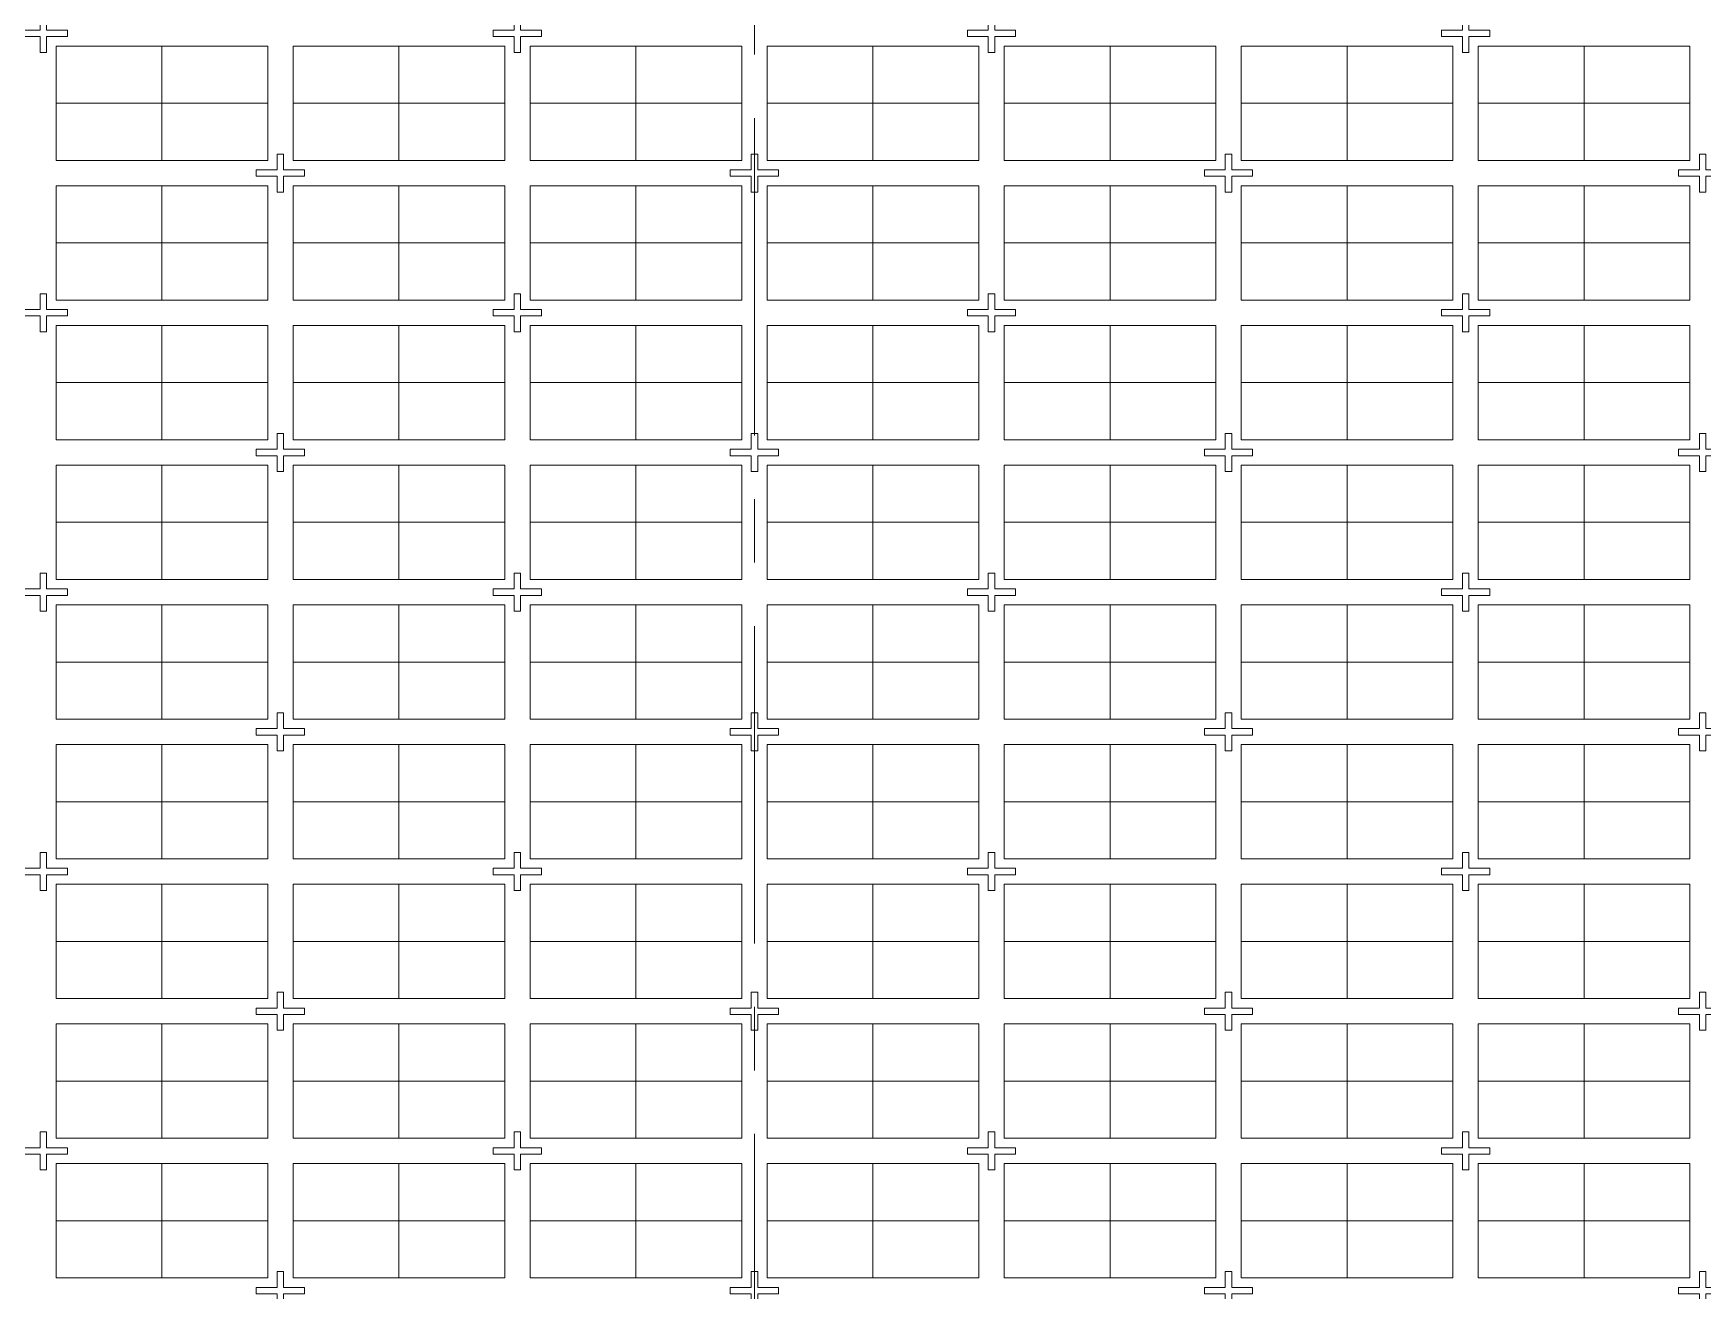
# Model space of a CAD drawing. Extents: x -109 to 32, y -47 to 43.
# Drawn here: x -47.74 to -28.02, y -3.39 to 11.46 of the extents above; entities that cross this region are included whole.
import ezdxf

# ---------------------------------------------------------------- set-up
doc = ezdxf.new("R2010")
doc.units = 0
doc.header["$LTSCALE"] = 3
doc.header["$MEASUREMENT"] = 0
for name, pattern in [('CENTER', [2, 1.25, -0.25, 0.25, -0.25]), ('HIDDEN', [0.375, 0.25, -0.125]), ('PHANTOM', [2.5, 1.25, -0.25, 0.25, -0.25, 0.25, -0.25])]:
    doc.linetypes.add(name, pattern=pattern)
for name, color, linetype, lineweight in [('CLIN', 1, 'CENTER', 15), ('FULL METAL', 33, 'HIDDEN', 15), ('PHANTOM', 5, 'PHANTOM', 15)]:
    doc.layers.add(name, color=color, linetype=linetype, lineweight=lineweight)

# ---------------------------------------------------------------- blocks, each defined once
blk = doc.blocks.new('*U12')
at = {"layer": 'FULL METAL'}
blk.add_lwpolyline([(-0.038, 0.038), (-0.038, 0.225), (0.038, 0.225), (0.038, 0.038), (0.285, 0.038), (0.285, -0.038), (0.038, -0.038), (0.038, -0.225), (-0.038, -0.225), (-0.038, -0.038), (-0.285, -0.038), (-0.285, 0.038)], close=True, dxfattribs=at)
blk = doc.blocks.new('*U13')
at = {"layer": 'CLIN'}
for p in [(44.8, 46.2), (50.4, 46.2), (56, 46.2), (61.6, 46.2), (44.8, 42.9), (50.4, 42.9), (56, 42.9), (61.6, 42.9), (44.8, 39.6), (50.4, 39.6), (56, 39.6), (61.6, 39.6), (44.8, 36.3), (50.4, 36.3), (56, 36.3), (61.6, 36.3), (44.8, 33), (50.4, 33), (56, 33), (61.6, 33)]:
    blk.add_blockref('*U12', p, dxfattribs=at)
blk = doc.blocks.new('*U14')
at = {"layer": 'FULL METAL'}
blk.add_lwpolyline([(-0.038, 0.038), (-0.038, 0.225), (0.038, 0.225), (0.038, 0.038), (0.285, 0.038), (0.285, -0.038), (0.038, -0.038), (0.038, -0.225), (-0.038, -0.225), (-0.038, -0.038), (-0.285, -0.038), (-0.285, 0.038)], close=True, dxfattribs=at)
blk = doc.blocks.new('*U15')
at = {"layer": 'CLIN'}
for p in [(44.8, 42.9), (50.4, 42.9), (56, 42.9), (61.6, 42.9), (44.8, 39.6), (50.4, 39.6), (56, 39.6), (61.6, 39.6), (44.8, 36.3), (50.4, 36.3), (56, 36.3), (61.6, 36.3), (44.8, 33), (50.4, 33), (56, 33), (61.6, 33), (44.8, 29.7), (50.4, 29.7), (56, 29.7), (61.6, 29.7)]:
    blk.add_blockref('*U14', p, dxfattribs=at)

msp = doc.modelspace()

# ---------------------------------------------------------------- linework, layer by layer
at = {"layer": 'CLIN'}
for p, q in [((-39.2232, 28.4552), (-39.2232, -38.5448)), ((-46.2232, 11.3052), (-46.2232, 9.9552)), ((-46.2232, 11.3052), (-46.2232, 9.9552)), ((-43.4232, 11.3052), (-43.4232, 9.9552)), ((-43.4232, 11.3052), (-43.4232, 9.9552)), ((-40.6232, 11.3052), (-40.6232, 9.9552)), ((-40.6232, 11.3052), (-40.6232, 9.9552)), ((-37.8232, 11.3052), (-37.8232, 9.9552)), ((-37.8232, 11.3052), (-37.8232, 9.9552)), ((-35.0232, 11.3052), (-35.0232, 9.9552)), ((-35.0232, 11.3052), (-35.0232, 9.9552)), ((-32.2232, 11.3052), (-32.2232, 9.9552)), ((-32.2232, 11.3052), (-32.2232, 9.9552)), ((-29.4232, 11.3052), (-29.4232, 9.9552)), ((-29.4232, 11.3052), (-29.4232, 9.9552)), ((-44.9732, 10.6302), (-47.4732, 10.6302)), ((-44.9732, 10.6302), (-47.4732, 10.6302)), ((-42.1732, 10.6302), (-44.6732, 10.6302)), ((-42.1732, 10.6302), (-44.6732, 10.6302)), ((-41.8732, 10.6302), (-39.3732, 10.6302)), ((-41.8732, 10.6302), (-39.3732, 10.6302)), ((-39.0732, 10.6302), (-36.5732, 10.6302)), ((-39.0732, 10.6302), (-36.5732, 10.6302)), ((-36.2732, 10.6302), (-33.7732, 10.6302)), ((-36.2732, 10.6302), (-33.7732, 10.6302)), ((-33.4732, 10.6302), (-30.9732, 10.6302)), ((-33.4732, 10.6302), (-30.9732, 10.6302)), ((-30.6732, 10.6302), (-28.1732, 10.6302)), ((-30.6732, 10.6302), (-28.1732, 10.6302)), ((-46.2232, 9.6552), (-46.2232, 8.3052)), ((-46.2232, 9.6552), (-46.2232, 8.3052)), ((-43.4232, 9.6552), (-43.4232, 8.3052)), ((-43.4232, 9.6552), (-43.4232, 8.3052)), ((-40.6232, 9.6552), (-40.6232, 8.3052)), ((-40.6232, 9.6552), (-40.6232, 8.3052)), ((-37.8232, 9.6552), (-37.8232, 8.3052)), ((-37.8232, 9.6552), (-37.8232, 8.3052)), ((-35.0232, 9.6552), (-35.0232, 8.3052)), ((-35.0232, 9.6552), (-35.0232, 8.3052)), ((-32.2232, 9.6552), (-32.2232, 8.3052)), ((-32.2232, 9.6552), (-32.2232, 8.3052)), ((-29.4232, 9.6552), (-29.4232, 8.3052)), ((-29.4232, 9.6552), (-29.4232, 8.3052)), ((-44.9732, 8.9802), (-47.4732, 8.9802)), ((-44.9732, 8.9802), (-47.4732, 8.9802)), ((-42.1732, 8.9802), (-44.6732, 8.9802)), ((-42.1732, 8.9802), (-44.6732, 8.9802)), ((-41.8732, 8.9802), (-39.3732, 8.9802)), ((-41.8732, 8.9802), (-39.3732, 8.9802)), ((-39.0732, 8.9802), (-36.5732, 8.9802)), ((-39.0732, 8.9802), (-36.5732, 8.9802)), ((-36.2732, 8.9802), (-33.7732, 8.9802)), ((-36.2732, 8.9802), (-33.7732, 8.9802)), ((-33.4732, 8.9802), (-30.9732, 8.9802)), ((-33.4732, 8.9802), (-30.9732, 8.9802)), ((-30.6732, 8.9802), (-28.1732, 8.9802)), ((-30.6732, 8.9802), (-28.1732, 8.9802)), ((-46.2232, 8.0052), (-46.2232, 6.6552)), ((-46.2232, 8.0052), (-46.2232, 6.6552)), ((-43.4232, 8.0052), (-43.4232, 6.6552)), ((-43.4232, 8.0052), (-43.4232, 6.6552)), ((-40.6232, 8.0052), (-40.6232, 6.6552)), ((-40.6232, 8.0052), (-40.6232, 6.6552)), ((-37.8232, 8.0052), (-37.8232, 6.6552)), ((-37.8232, 8.0052), (-37.8232, 6.6552)), ((-35.0232, 8.0052), (-35.0232, 6.6552)), ((-35.0232, 8.0052), (-35.0232, 6.6552)), ((-32.2232, 8.0052), (-32.2232, 6.6552)), ((-32.2232, 8.0052), (-32.2232, 6.6552)), ((-29.4232, 8.0052), (-29.4232, 6.6552)), ((-29.4232, 8.0052), (-29.4232, 6.6552)), ((-44.9732, 7.3302), (-47.4732, 7.3302)), ((-44.9732, 7.3302), (-47.4732, 7.3302)), ((-42.1732, 7.3302), (-44.6732, 7.3302)), ((-42.1732, 7.3302), (-44.6732, 7.3302)), ((-41.8732, 7.3302), (-39.3732, 7.3302)), ((-41.8732, 7.3302), (-39.3732, 7.3302)), ((-39.0732, 7.3302), (-36.5732, 7.3302)), ((-39.0732, 7.3302), (-36.5732, 7.3302)), ((-36.2732, 7.3302), (-33.7732, 7.3302)), ((-36.2732, 7.3302), (-33.7732, 7.3302)), ((-33.4732, 7.3302), (-30.9732, 7.3302)), ((-33.4732, 7.3302), (-30.9732, 7.3302)), ((-30.6732, 7.3302), (-28.1732, 7.3302)), ((-30.6732, 7.3302), (-28.1732, 7.3302)), ((-46.2232, 6.3552), (-46.2232, 5.0052)), ((-46.2232, 6.3552), (-46.2232, 5.0052)), ((-43.4232, 6.3552), (-43.4232, 5.0052)), ((-43.4232, 6.3552), (-43.4232, 5.0052)), ((-40.6232, 6.3552), (-40.6232, 5.0052)), ((-40.6232, 6.3552), (-40.6232, 5.0052)), ((-37.8232, 6.3552), (-37.8232, 5.0052)), ((-37.8232, 6.3552), (-37.8232, 5.0052)), ((-35.0232, 6.3552), (-35.0232, 5.0052)), ((-35.0232, 6.3552), (-35.0232, 5.0052)), ((-32.2232, 6.3552), (-32.2232, 5.0052)), ((-32.2232, 6.3552), (-32.2232, 5.0052)), ((-29.4232, 6.3552), (-29.4232, 5.0052)), ((-29.4232, 6.3552), (-29.4232, 5.0052)), ((-44.9732, 5.6802), (-47.4732, 5.6802)), ((-44.9732, 5.6802), (-47.4732, 5.6802)), ((-42.1732, 5.6802), (-44.6732, 5.6802)), ((-42.1732, 5.6802), (-44.6732, 5.6802)), ((-41.8732, 5.6802), (-39.3732, 5.6802)), ((-41.8732, 5.6802), (-39.3732, 5.6802)), ((-39.0732, 5.6802), (-36.5732, 5.6802)), ((-39.0732, 5.6802), (-36.5732, 5.6802)), ((-36.2732, 5.6802), (-33.7732, 5.6802)), ((-36.2732, 5.6802), (-33.7732, 5.6802)), ((-33.4732, 5.6802), (-30.9732, 5.6802)), ((-33.4732, 5.6802), (-30.9732, 5.6802)), ((-30.6732, 5.6802), (-28.1732, 5.6802)), ((-30.6732, 5.6802), (-28.1732, 5.6802)), ((-46.2232, 4.7052), (-46.2232, 3.3552)), ((-46.2232, 4.7052), (-46.2232, 3.3552)), ((-43.4232, 4.7052), (-43.4232, 3.3552)), ((-43.4232, 4.7052), (-43.4232, 3.3552)), ((-40.6232, 4.7052), (-40.6232, 3.3552)), ((-40.6232, 4.7052), (-40.6232, 3.3552)), ((-37.8232, 4.7052), (-37.8232, 3.3552)), ((-37.8232, 4.7052), (-37.8232, 3.3552)), ((-35.0232, 4.7052), (-35.0232, 3.3552)), ((-35.0232, 4.7052), (-35.0232, 3.3552)), ((-32.2232, 4.7052), (-32.2232, 3.3552)), ((-32.2232, 4.7052), (-32.2232, 3.3552)), ((-29.4232, 4.7052), (-29.4232, 3.3552)), ((-29.4232, 4.7052), (-29.4232, 3.3552)), ((-44.9732, 4.0302), (-47.4732, 4.0302)), ((-44.9732, 4.0302), (-47.4732, 4.0302)), ((-42.1732, 4.0302), (-44.6732, 4.0302)), ((-42.1732, 4.0302), (-44.6732, 4.0302)), ((-41.8732, 4.0302), (-39.3732, 4.0302)), ((-41.8732, 4.0302), (-39.3732, 4.0302)), ((-39.0732, 4.0302), (-36.5732, 4.0302)), ((-39.0732, 4.0302), (-36.5732, 4.0302)), ((-36.2732, 4.0302), (-33.7732, 4.0302)), ((-36.2732, 4.0302), (-33.7732, 4.0302)), ((-33.4732, 4.0302), (-30.9732, 4.0302)), ((-33.4732, 4.0302), (-30.9732, 4.0302)), ((-30.6732, 4.0302), (-28.1732, 4.0302)), ((-30.6732, 4.0302), (-28.1732, 4.0302)), ((-46.2232, 3.0552), (-46.2232, 1.7052)), ((-46.2232, 3.0552), (-46.2232, 1.7052)), ((-43.4232, 3.0552), (-43.4232, 1.7052)), ((-43.4232, 3.0552), (-43.4232, 1.7052)), ((-40.6232, 3.0552), (-40.6232, 1.7052)), ((-40.6232, 3.0552), (-40.6232, 1.7052)), ((-37.8232, 3.0552), (-37.8232, 1.7052)), ((-37.8232, 3.0552), (-37.8232, 1.7052)), ((-35.0232, 3.0552), (-35.0232, 1.7052)), ((-35.0232, 3.0552), (-35.0232, 1.7052)), ((-32.2232, 3.0552), (-32.2232, 1.7052)), ((-32.2232, 3.0552), (-32.2232, 1.7052)), ((-29.4232, 3.0552), (-29.4232, 1.7052)), ((-29.4232, 3.0552), (-29.4232, 1.7052)), ((-44.9732, 2.3802), (-47.4732, 2.3802)), ((-44.9732, 2.3802), (-47.4732, 2.3802)), ((-42.1732, 2.3802), (-44.6732, 2.3802)), ((-42.1732, 2.3802), (-44.6732, 2.3802)), ((-41.8732, 2.3802), (-39.3732, 2.3802)), ((-41.8732, 2.3802), (-39.3732, 2.3802)), ((-39.0732, 2.3802), (-36.5732, 2.3802)), ((-39.0732, 2.3802), (-36.5732, 2.3802)), ((-36.2732, 2.3802), (-33.7732, 2.3802)), ((-36.2732, 2.3802), (-33.7732, 2.3802)), ((-33.4732, 2.3802), (-30.9732, 2.3802)), ((-33.4732, 2.3802), (-30.9732, 2.3802)), ((-30.6732, 2.3802), (-28.1732, 2.3802)), ((-30.6732, 2.3802), (-28.1732, 2.3802)), ((-46.2232, 1.4052), (-46.2232, 0.0552)), ((-46.2232, 1.4052), (-46.2232, 0.0552)), ((-43.4232, 1.4052), (-43.4232, 0.0552)), ((-43.4232, 1.4052), (-43.4232, 0.0552)), ((-40.6232, 1.4052), (-40.6232, 0.0552)), ((-40.6232, 1.4052), (-40.6232, 0.0552)), ((-37.8232, 1.4052), (-37.8232, 0.0552)), ((-37.8232, 1.4052), (-37.8232, 0.0552)), ((-35.0232, 1.4052), (-35.0232, 0.0552)), ((-35.0232, 1.4052), (-35.0232, 0.0552)), ((-32.2232, 1.4052), (-32.2232, 0.0552)), ((-32.2232, 1.4052), (-32.2232, 0.0552)), ((-29.4232, 1.4052), (-29.4232, 0.0552)), ((-29.4232, 1.4052), (-29.4232, 0.0552)), ((-44.9732, 0.7302), (-47.4732, 0.7302)), ((-44.9732, 0.7302), (-47.4732, 0.7302)), ((-42.1732, 0.7302), (-44.6732, 0.7302)), ((-42.1732, 0.7302), (-44.6732, 0.7302)), ((-41.8732, 0.7302), (-39.3732, 0.7302)), ((-41.8732, 0.7302), (-39.3732, 0.7302)), ((-39.0732, 0.7302), (-36.5732, 0.7302)), ((-39.0732, 0.7302), (-36.5732, 0.7302)), ((-36.2732, 0.7302), (-33.7732, 0.7302)), ((-36.2732, 0.7302), (-33.7732, 0.7302)), ((-33.4732, 0.7302), (-30.9732, 0.7302)), ((-33.4732, 0.7302), (-30.9732, 0.7302)), ((-30.6732, 0.7302), (-28.1732, 0.7302)), ((-30.6732, 0.7302), (-28.1732, 0.7302)), ((-46.2232, -0.2448), (-46.2232, -1.5948)), ((-46.2232, -0.2448), (-46.2232, -1.5948)), ((-43.4232, -0.2448), (-43.4232, -1.5948)), ((-43.4232, -0.2448), (-43.4232, -1.5948)), ((-40.6232, -0.2448), (-40.6232, -1.5948)), ((-40.6232, -0.2448), (-40.6232, -1.5948)), ((-37.8232, -0.2448), (-37.8232, -1.5948)), ((-37.8232, -0.2448), (-37.8232, -1.5948)), ((-35.0232, -0.2448), (-35.0232, -1.5948)), ((-35.0232, -0.2448), (-35.0232, -1.5948)), ((-32.2232, -0.2448), (-32.2232, -1.5948)), ((-32.2232, -0.2448), (-32.2232, -1.5948)), ((-29.4232, -0.2448), (-29.4232, -1.5948)), ((-29.4232, -0.2448), (-29.4232, -1.5948)), ((-44.9732, -0.9198), (-47.4732, -0.9198)), ((-44.9732, -0.9198), (-47.4732, -0.9198)), ((-42.1732, -0.9198), (-44.6732, -0.9198)), ((-42.1732, -0.9198), (-44.6732, -0.9198)), ((-41.8732, -0.9198), (-39.3732, -0.9198)), ((-41.8732, -0.9198), (-39.3732, -0.9198)), ((-39.0732, -0.9198), (-36.5732, -0.9198)), ((-39.0732, -0.9198), (-36.5732, -0.9198)), ((-36.2732, -0.9198), (-33.7732, -0.9198)), ((-36.2732, -0.9198), (-33.7732, -0.9198)), ((-33.4732, -0.9198), (-30.9732, -0.9198)), ((-33.4732, -0.9198), (-30.9732, -0.9198)), ((-30.6732, -0.9198), (-28.1732, -0.9198)), ((-30.6732, -0.9198), (-28.1732, -0.9198)), ((-46.2232, -1.8948), (-46.2232, -3.2448)), ((-46.2232, -1.8948), (-46.2232, -3.2448)), ((-43.4232, -1.8948), (-43.4232, -3.2448)), ((-43.4232, -1.8948), (-43.4232, -3.2448)), ((-40.6232, -1.8948), (-40.6232, -3.2448)), ((-40.6232, -1.8948), (-40.6232, -3.2448)), ((-37.8232, -1.8948), (-37.8232, -3.2448)), ((-37.8232, -1.8948), (-37.8232, -3.2448)), ((-35.0232, -1.8948), (-35.0232, -3.2448)), ((-35.0232, -1.8948), (-35.0232, -3.2448)), ((-32.2232, -1.8948), (-32.2232, -3.2448)), ((-32.2232, -1.8948), (-32.2232, -3.2448)), ((-29.4232, -1.8948), (-29.4232, -3.2448)), ((-29.4232, -1.8948), (-29.4232, -3.2448)), ((-44.9732, -2.5698), (-47.4732, -2.5698)), ((-44.9732, -2.5698), (-47.4732, -2.5698)), ((-42.1732, -2.5698), (-44.6732, -2.5698)), ((-42.1732, -2.5698), (-44.6732, -2.5698)), ((-41.8732, -2.5698), (-39.3732, -2.5698)), ((-41.8732, -2.5698), (-39.3732, -2.5698)), ((-39.0732, -2.5698), (-36.5732, -2.5698)), ((-39.0732, -2.5698), (-36.5732, -2.5698)), ((-36.2732, -2.5698), (-33.7732, -2.5698)), ((-36.2732, -2.5698), (-33.7732, -2.5698)), ((-33.4732, -2.5698), (-30.9732, -2.5698)), ((-33.4732, -2.5698), (-30.9732, -2.5698)), ((-30.6732, -2.5698), (-28.1732, -2.5698)), ((-30.6732, -2.5698), (-28.1732, -2.5698))]:
    msp.add_line(p, q, dxfattribs=at)
at = {"layer": 'PHANTOM'}
for points in [[(-44.9732, 11.3052), (-47.4732, 11.3052), (-47.4732, 9.9552), (-44.9732, 9.9552)], [(-44.9732, 11.3052), (-47.4732, 11.3052), (-47.4732, 9.9552), (-44.9732, 9.9552)], [(-42.1732, 11.3052), (-44.6732, 11.3052), (-44.6732, 9.9552), (-42.1732, 9.9552)], [(-42.1732, 11.3052), (-44.6732, 11.3052), (-44.6732, 9.9552), (-42.1732, 9.9552)], [(-41.8732, 11.3052), (-39.3732, 11.3052), (-39.3732, 9.9552), (-41.8732, 9.9552)], [(-41.8732, 11.3052), (-39.3732, 11.3052), (-39.3732, 9.9552), (-41.8732, 9.9552)], [(-39.0732, 11.3052), (-36.5732, 11.3052), (-36.5732, 9.9552), (-39.0732, 9.9552)], [(-39.0732, 11.3052), (-36.5732, 11.3052), (-36.5732, 9.9552), (-39.0732, 9.9552)], [(-36.2732, 11.3052), (-33.7732, 11.3052), (-33.7732, 9.9552), (-36.2732, 9.9552)], [(-36.2732, 11.3052), (-33.7732, 11.3052), (-33.7732, 9.9552), (-36.2732, 9.9552)], [(-33.4732, 11.3052), (-30.9732, 11.3052), (-30.9732, 9.9552), (-33.4732, 9.9552)], [(-33.4732, 11.3052), (-30.9732, 11.3052), (-30.9732, 9.9552), (-33.4732, 9.9552)], [(-30.6732, 11.3052), (-28.1732, 11.3052), (-28.1732, 9.9552), (-30.6732, 9.9552)], [(-30.6732, 11.3052), (-28.1732, 11.3052), (-28.1732, 9.9552), (-30.6732, 9.9552)], [(-44.9732, 9.6552), (-47.4732, 9.6552), (-47.4732, 8.3052), (-44.9732, 8.3052)], [(-44.9732, 9.6552), (-47.4732, 9.6552), (-47.4732, 8.3052), (-44.9732, 8.3052)], [(-42.1732, 9.6552), (-44.6732, 9.6552), (-44.6732, 8.3052), (-42.1732, 8.3052)], [(-42.1732, 9.6552), (-44.6732, 9.6552), (-44.6732, 8.3052), (-42.1732, 8.3052)], [(-41.8732, 9.6552), (-39.3732, 9.6552), (-39.3732, 8.3052), (-41.8732, 8.3052)], [(-41.8732, 9.6552), (-39.3732, 9.6552), (-39.3732, 8.3052), (-41.8732, 8.3052)], [(-39.0732, 9.6552), (-36.5732, 9.6552), (-36.5732, 8.3052), (-39.0732, 8.3052)], [(-39.0732, 9.6552), (-36.5732, 9.6552), (-36.5732, 8.3052), (-39.0732, 8.3052)], [(-36.2732, 9.6552), (-33.7732, 9.6552), (-33.7732, 8.3052), (-36.2732, 8.3052)], [(-36.2732, 9.6552), (-33.7732, 9.6552), (-33.7732, 8.3052), (-36.2732, 8.3052)], [(-33.4732, 9.6552), (-30.9732, 9.6552), (-30.9732, 8.3052), (-33.4732, 8.3052)], [(-33.4732, 9.6552), (-30.9732, 9.6552), (-30.9732, 8.3052), (-33.4732, 8.3052)], [(-30.6732, 9.6552), (-28.1732, 9.6552), (-28.1732, 8.3052), (-30.6732, 8.3052)], [(-30.6732, 9.6552), (-28.1732, 9.6552), (-28.1732, 8.3052), (-30.6732, 8.3052)], [(-44.9732, 8.0052), (-47.4732, 8.0052), (-47.4732, 6.6552), (-44.9732, 6.6552)], [(-44.9732, 8.0052), (-47.4732, 8.0052), (-47.4732, 6.6552), (-44.9732, 6.6552)], [(-42.1732, 8.0052), (-44.6732, 8.0052), (-44.6732, 6.6552), (-42.1732, 6.6552)], [(-42.1732, 8.0052), (-44.6732, 8.0052), (-44.6732, 6.6552), (-42.1732, 6.6552)], [(-41.8732, 8.0052), (-39.3732, 8.0052), (-39.3732, 6.6552), (-41.8732, 6.6552)], [(-41.8732, 8.0052), (-39.3732, 8.0052), (-39.3732, 6.6552), (-41.8732, 6.6552)], [(-39.0732, 8.0052), (-36.5732, 8.0052), (-36.5732, 6.6552), (-39.0732, 6.6552)], [(-39.0732, 8.0052), (-36.5732, 8.0052), (-36.5732, 6.6552), (-39.0732, 6.6552)], [(-36.2732, 8.0052), (-33.7732, 8.0052), (-33.7732, 6.6552), (-36.2732, 6.6552)], [(-36.2732, 8.0052), (-33.7732, 8.0052), (-33.7732, 6.6552), (-36.2732, 6.6552)], [(-33.4732, 8.0052), (-30.9732, 8.0052), (-30.9732, 6.6552), (-33.4732, 6.6552)], [(-33.4732, 8.0052), (-30.9732, 8.0052), (-30.9732, 6.6552), (-33.4732, 6.6552)], [(-30.6732, 8.0052), (-28.1732, 8.0052), (-28.1732, 6.6552), (-30.6732, 6.6552)], [(-30.6732, 8.0052), (-28.1732, 8.0052), (-28.1732, 6.6552), (-30.6732, 6.6552)], [(-44.9732, 6.3552), (-47.4732, 6.3552), (-47.4732, 5.0052), (-44.9732, 5.0052)], [(-44.9732, 6.3552), (-47.4732, 6.3552), (-47.4732, 5.0052), (-44.9732, 5.0052)], [(-42.1732, 6.3552), (-44.6732, 6.3552), (-44.6732, 5.0052), (-42.1732, 5.0052)], [(-42.1732, 6.3552), (-44.6732, 6.3552), (-44.6732, 5.0052), (-42.1732, 5.0052)], [(-41.8732, 6.3552), (-39.3732, 6.3552), (-39.3732, 5.0052), (-41.8732, 5.0052)], [(-41.8732, 6.3552), (-39.3732, 6.3552), (-39.3732, 5.0052), (-41.8732, 5.0052)], [(-39.0732, 6.3552), (-36.5732, 6.3552), (-36.5732, 5.0052), (-39.0732, 5.0052)], [(-39.0732, 6.3552), (-36.5732, 6.3552), (-36.5732, 5.0052), (-39.0732, 5.0052)], [(-36.2732, 6.3552), (-33.7732, 6.3552), (-33.7732, 5.0052), (-36.2732, 5.0052)], [(-36.2732, 6.3552), (-33.7732, 6.3552), (-33.7732, 5.0052), (-36.2732, 5.0052)], [(-33.4732, 6.3552), (-30.9732, 6.3552), (-30.9732, 5.0052), (-33.4732, 5.0052)], [(-33.4732, 6.3552), (-30.9732, 6.3552), (-30.9732, 5.0052), (-33.4732, 5.0052)], [(-30.6732, 6.3552), (-28.1732, 6.3552), (-28.1732, 5.0052), (-30.6732, 5.0052)], [(-30.6732, 6.3552), (-28.1732, 6.3552), (-28.1732, 5.0052), (-30.6732, 5.0052)], [(-44.9732, 4.7052), (-47.4732, 4.7052), (-47.4732, 3.3552), (-44.9732, 3.3552)], [(-44.9732, 4.7052), (-47.4732, 4.7052), (-47.4732, 3.3552), (-44.9732, 3.3552)], [(-42.1732, 4.7052), (-44.6732, 4.7052), (-44.6732, 3.3552), (-42.1732, 3.3552)], [(-42.1732, 4.7052), (-44.6732, 4.7052), (-44.6732, 3.3552), (-42.1732, 3.3552)], [(-41.8732, 4.7052), (-39.3732, 4.7052), (-39.3732, 3.3552), (-41.8732, 3.3552)], [(-41.8732, 4.7052), (-39.3732, 4.7052), (-39.3732, 3.3552), (-41.8732, 3.3552)], [(-39.0732, 4.7052), (-36.5732, 4.7052), (-36.5732, 3.3552), (-39.0732, 3.3552)], [(-39.0732, 4.7052), (-36.5732, 4.7052), (-36.5732, 3.3552), (-39.0732, 3.3552)], [(-36.2732, 4.7052), (-33.7732, 4.7052), (-33.7732, 3.3552), (-36.2732, 3.3552)], [(-36.2732, 4.7052), (-33.7732, 4.7052), (-33.7732, 3.3552), (-36.2732, 3.3552)], [(-33.4732, 4.7052), (-30.9732, 4.7052), (-30.9732, 3.3552), (-33.4732, 3.3552)], [(-33.4732, 4.7052), (-30.9732, 4.7052), (-30.9732, 3.3552), (-33.4732, 3.3552)], [(-30.6732, 4.7052), (-28.1732, 4.7052), (-28.1732, 3.3552), (-30.6732, 3.3552)], [(-30.6732, 4.7052), (-28.1732, 4.7052), (-28.1732, 3.3552), (-30.6732, 3.3552)], [(-44.9732, 3.0552), (-47.4732, 3.0552), (-47.4732, 1.7052), (-44.9732, 1.7052)], [(-44.9732, 3.0552), (-47.4732, 3.0552), (-47.4732, 1.7052), (-44.9732, 1.7052)], [(-42.1732, 3.0552), (-44.6732, 3.0552), (-44.6732, 1.7052), (-42.1732, 1.7052)], [(-42.1732, 3.0552), (-44.6732, 3.0552), (-44.6732, 1.7052), (-42.1732, 1.7052)], [(-41.8732, 3.0552), (-39.3732, 3.0552), (-39.3732, 1.7052), (-41.8732, 1.7052)], [(-41.8732, 3.0552), (-39.3732, 3.0552), (-39.3732, 1.7052), (-41.8732, 1.7052)], [(-39.0732, 3.0552), (-36.5732, 3.0552), (-36.5732, 1.7052), (-39.0732, 1.7052)], [(-39.0732, 3.0552), (-36.5732, 3.0552), (-36.5732, 1.7052), (-39.0732, 1.7052)], [(-36.2732, 3.0552), (-33.7732, 3.0552), (-33.7732, 1.7052), (-36.2732, 1.7052)], [(-36.2732, 3.0552), (-33.7732, 3.0552), (-33.7732, 1.7052), (-36.2732, 1.7052)], [(-33.4732, 3.0552), (-30.9732, 3.0552), (-30.9732, 1.7052), (-33.4732, 1.7052)], [(-33.4732, 3.0552), (-30.9732, 3.0552), (-30.9732, 1.7052), (-33.4732, 1.7052)], [(-30.6732, 3.0552), (-28.1732, 3.0552), (-28.1732, 1.7052), (-30.6732, 1.7052)], [(-30.6732, 3.0552), (-28.1732, 3.0552), (-28.1732, 1.7052), (-30.6732, 1.7052)], [(-44.9732, 1.4052), (-47.4732, 1.4052), (-47.4732, 0.0552), (-44.9732, 0.0552)], [(-44.9732, 1.4052), (-47.4732, 1.4052), (-47.4732, 0.0552), (-44.9732, 0.0552)], [(-42.1732, 1.4052), (-44.6732, 1.4052), (-44.6732, 0.0552), (-42.1732, 0.0552)], [(-42.1732, 1.4052), (-44.6732, 1.4052), (-44.6732, 0.0552), (-42.1732, 0.0552)], [(-41.8732, 1.4052), (-39.3732, 1.4052), (-39.3732, 0.0552), (-41.8732, 0.0552)], [(-41.8732, 1.4052), (-39.3732, 1.4052), (-39.3732, 0.0552), (-41.8732, 0.0552)], [(-39.0732, 1.4052), (-36.5732, 1.4052), (-36.5732, 0.0552), (-39.0732, 0.0552)], [(-39.0732, 1.4052), (-36.5732, 1.4052), (-36.5732, 0.0552), (-39.0732, 0.0552)], [(-36.2732, 1.4052), (-33.7732, 1.4052), (-33.7732, 0.0552), (-36.2732, 0.0552)], [(-36.2732, 1.4052), (-33.7732, 1.4052), (-33.7732, 0.0552), (-36.2732, 0.0552)], [(-33.4732, 1.4052), (-30.9732, 1.4052), (-30.9732, 0.0552), (-33.4732, 0.0552)], [(-33.4732, 1.4052), (-30.9732, 1.4052), (-30.9732, 0.0552), (-33.4732, 0.0552)], [(-30.6732, 1.4052), (-28.1732, 1.4052), (-28.1732, 0.0552), (-30.6732, 0.0552)], [(-30.6732, 1.4052), (-28.1732, 1.4052), (-28.1732, 0.0552), (-30.6732, 0.0552)], [(-44.9732, -0.2448), (-47.4732, -0.2448), (-47.4732, -1.5948), (-44.9732, -1.5948)], [(-44.9732, -0.2448), (-47.4732, -0.2448), (-47.4732, -1.5948), (-44.9732, -1.5948)], [(-42.1732, -0.2448), (-44.6732, -0.2448), (-44.6732, -1.5948), (-42.1732, -1.5948)], [(-42.1732, -0.2448), (-44.6732, -0.2448), (-44.6732, -1.5948), (-42.1732, -1.5948)], [(-41.8732, -0.2448), (-39.3732, -0.2448), (-39.3732, -1.5948), (-41.8732, -1.5948)], [(-41.8732, -0.2448), (-39.3732, -0.2448), (-39.3732, -1.5948), (-41.8732, -1.5948)], [(-39.0732, -0.2448), (-36.5732, -0.2448), (-36.5732, -1.5948), (-39.0732, -1.5948)], [(-39.0732, -0.2448), (-36.5732, -0.2448), (-36.5732, -1.5948), (-39.0732, -1.5948)], [(-36.2732, -0.2448), (-33.7732, -0.2448), (-33.7732, -1.5948), (-36.2732, -1.5948)], [(-36.2732, -0.2448), (-33.7732, -0.2448), (-33.7732, -1.5948), (-36.2732, -1.5948)], [(-33.4732, -0.2448), (-30.9732, -0.2448), (-30.9732, -1.5948), (-33.4732, -1.5948)], [(-33.4732, -0.2448), (-30.9732, -0.2448), (-30.9732, -1.5948), (-33.4732, -1.5948)], [(-30.6732, -0.2448), (-28.1732, -0.2448), (-28.1732, -1.5948), (-30.6732, -1.5948)], [(-30.6732, -0.2448), (-28.1732, -0.2448), (-28.1732, -1.5948), (-30.6732, -1.5948)], [(-44.9732, -1.8948), (-47.4732, -1.8948), (-47.4732, -3.2448), (-44.9732, -3.2448)], [(-44.9732, -1.8948), (-47.4732, -1.8948), (-47.4732, -3.2448), (-44.9732, -3.2448)], [(-42.1732, -1.8948), (-44.6732, -1.8948), (-44.6732, -3.2448), (-42.1732, -3.2448)], [(-42.1732, -1.8948), (-44.6732, -1.8948), (-44.6732, -3.2448), (-42.1732, -3.2448)], [(-41.8732, -1.8948), (-39.3732, -1.8948), (-39.3732, -3.2448), (-41.8732, -3.2448)], [(-41.8732, -1.8948), (-39.3732, -1.8948), (-39.3732, -3.2448), (-41.8732, -3.2448)], [(-39.0732, -1.8948), (-36.5732, -1.8948), (-36.5732, -3.2448), (-39.0732, -3.2448)], [(-39.0732, -1.8948), (-36.5732, -1.8948), (-36.5732, -3.2448), (-39.0732, -3.2448)], [(-36.2732, -1.8948), (-33.7732, -1.8948), (-33.7732, -3.2448), (-36.2732, -3.2448)], [(-36.2732, -1.8948), (-33.7732, -1.8948), (-33.7732, -3.2448), (-36.2732, -3.2448)], [(-33.4732, -1.8948), (-30.9732, -1.8948), (-30.9732, -3.2448), (-33.4732, -3.2448)], [(-33.4732, -1.8948), (-30.9732, -1.8948), (-30.9732, -3.2448), (-33.4732, -3.2448)], [(-30.6732, -1.8948), (-28.1732, -1.8948), (-28.1732, -3.2448), (-30.6732, -3.2448)], [(-30.6732, -1.8948), (-28.1732, -1.8948), (-28.1732, -3.2448), (-30.6732, -3.2448)]]:
    msp.add_lwpolyline(points, close=True, dxfattribs=at)

# ---------------------------------------------------------------- block references
at = {"layer": 'CLIN'}
for name, p in [('*U13', (-92.4232, -34.7448)), ('*U15', (-89.6232, -33.0948))]:
    msp.add_blockref(name, p, dxfattribs=at)

doc.saveas('drawing.dxf')
